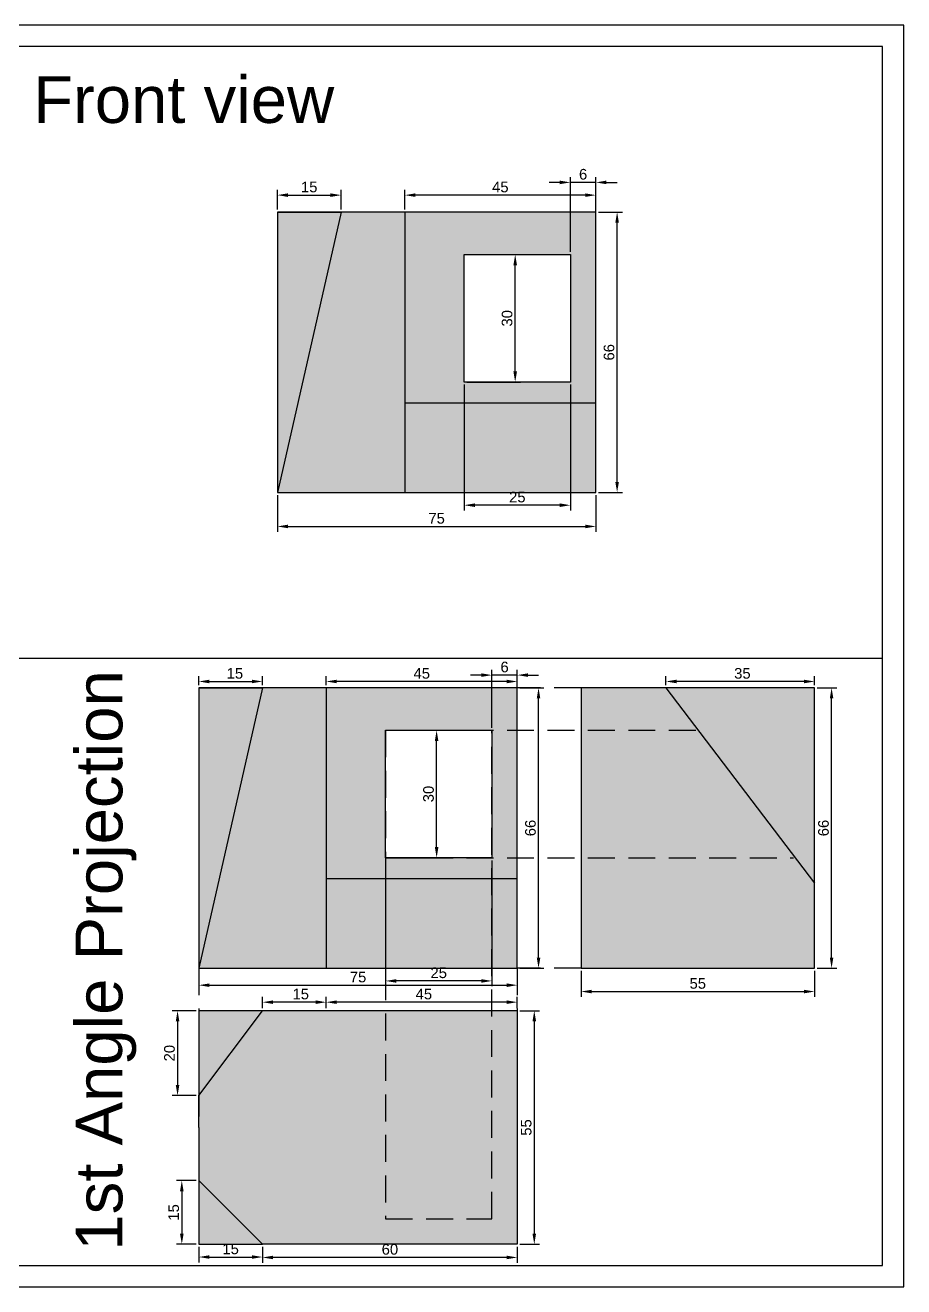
# Model space of a CAD drawing. Header units: millimetres. Extents: x 0 to 420, y 0 to 297.
# Drawn here: x 213.1 to 420, y 0 to 297 of the extents above; entities that cross this region are included whole.
import ezdxf

# ---------------------------------------------------------------- set-up
doc = ezdxf.new("R2010")
doc.units = ezdxf.units.MM
doc.linetypes.add('DASHED2', pattern=[9.525, 6.35, -3.175])
doc.styles.get("Standard").update_dxf_attribs({"font": 'arial.ttf'})
doc.dimstyles.new('ISO-25', dxfattribs={"dimtxt": 2.5, "dimasz": 2.5, "dimexe": 1.25, "dimexo": 0.625, "dimtad": 1, "dimtxsty": 'Standard', "dimcen": 2.5, "dimadec": 0, "dimazin": 0, "dimtfac": 1, "dimtmove": 0, "dimatfit": 3, "dimfxl": 1, "dimarcsym": 0})

# ---------------------------------------------------------------- blocks, each defined once
blk = doc.blocks.new('*D36')
at = {"color": 0, "lineweight": -2, "transparency": 16777216}
for p, q in [((284, 141.62), (284, 143.75)), ((329, 141.62), (329, 143.75)), ((326.5, 142.5), (286.5, 142.5))]:
    blk.add_line(p, q, dxfattribs=at)
at = {"color": 0, "transparency": 16777216}
for points in [[(286.5, 142.92), (286.5, 142.08), (284, 142.5)], [(326.5, 142.92), (326.5, 142.08), (329, 142.5)]]:
    blk.add_solid(points, dxfattribs=at)
at = {"layer": 'Defpoints', "color": 0, "transparency": 16777216}
for p in [(284, 142.5), (284, 141), (329, 141)]:
    blk.add_point(p, dxfattribs=at)
at = {"color": 0, "transparency": 16777216, "insert": (306.5, 144.4), "char_height": 2.5, "attachment_point": 5}
blk.add_mtext('45', dxfattribs=at)
blk = doc.blocks.new('*D37')
at = {"color": 0, "lineweight": -2, "transparency": 16777216}
for p, q in [((254, 74.38), (254, 69.75)), ((329, 74.38), (329, 69.75)), ((256.5, 71), (326.5, 71))]:
    blk.add_line(p, q, dxfattribs=at)
at = {"color": 0, "transparency": 16777216}
for points in [[(256.5, 71.42), (256.5, 70.58), (254, 71)], [(326.5, 71.42), (326.5, 70.58), (329, 71)]]:
    blk.add_solid(points, dxfattribs=at)
at = {"layer": 'Defpoints', "color": 0, "transparency": 16777216}
for p in [(254, 75), (329, 75), (329, 71)]:
    blk.add_point(p, dxfattribs=at)
at = {"color": 0, "transparency": 16777216, "insert": (291.5, 72.9), "char_height": 2.5, "attachment_point": 5}
blk.add_mtext('75', dxfattribs=at)
blk = doc.blocks.new('*D38')
at = {"color": 0, "lineweight": -2, "transparency": 16777216}
for p, q in [((298, 100.38), (298, 70.75)), ((323, 100.38), (323, 70.75)), ((320.5, 72), (300.5, 72))]:
    blk.add_line(p, q, dxfattribs=at)
at = {"color": 0, "transparency": 16777216}
for points in [[(300.5, 72.42), (300.5, 71.58), (298, 72)], [(320.5, 72.42), (320.5, 71.58), (323, 72)]]:
    blk.add_solid(points, dxfattribs=at)
at = {"layer": 'Defpoints', "color": 0, "transparency": 16777216}
for p in [(298, 101), (323, 101), (298, 72)]:
    blk.add_point(p, dxfattribs=at)
at = {"color": 0, "transparency": 16777216, "insert": (310.5, 73.9), "char_height": 2.5, "attachment_point": 5}
blk.add_mtext('25', dxfattribs=at)
blk = doc.blocks.new('*D39')
at = {"color": 0, "lineweight": -2, "transparency": 16777216}
for p, q in [((298.63, 131), (311.25, 131)), ((310, 103.5), (310, 128.5)), ((298.63, 101), (311.25, 101))]:
    blk.add_line(p, q, dxfattribs=at)
at = {"color": 0, "transparency": 16777216}
for points in [[(309.58, 128.5), (310.42, 128.5), (310, 131)], [(309.58, 103.5), (310.42, 103.5), (310, 101)]]:
    blk.add_solid(points, dxfattribs=at)
at = {"layer": 'Defpoints', "color": 0, "transparency": 16777216}
for p in [(298, 131), (310, 131), (298, 101)]:
    blk.add_point(p, dxfattribs=at)
at = {"color": 0, "transparency": 16777216, "insert": (308.1, 116), "char_height": 2.5, "attachment_point": 5, "rotation": 90}
blk.add_mtext('30', dxfattribs=at)
blk = doc.blocks.new('*D40')
at = {"color": 0, "lineweight": -2, "transparency": 16777216}
for p, q in [((320.5, 144), (318, 144)), ((323, 131.62), (323, 145.25)), ((329, 144), (323, 144)), ((329, 131.62), (329, 145.25)), ((331.5, 144), (334, 144))]:
    blk.add_line(p, q, dxfattribs=at)
at = {"color": 0, "transparency": 16777216}
for points in [[(320.5, 144.42), (320.5, 143.58), (323, 144)], [(331.5, 144.42), (331.5, 143.58), (329, 144)]]:
    blk.add_solid(points, dxfattribs=at)
at = {"layer": 'Defpoints', "color": 0, "transparency": 16777216}
for p in [(323, 144), (323, 131), (329, 131)]:
    blk.add_point(p, dxfattribs=at)
at = {"color": 0, "transparency": 16777216, "insert": (326, 145.9), "char_height": 2.5, "attachment_point": 5}
blk.add_mtext('6', dxfattribs=at)
blk = doc.blocks.new('*D41')
at = {"color": 0, "lineweight": -2, "transparency": 16777216}
for p, q in [((329.63, 141), (335.25, 141)), ((334, 77.5), (334, 138.5)), ((329.63, 75), (335.25, 75))]:
    blk.add_line(p, q, dxfattribs=at)
at = {"color": 0, "transparency": 16777216}
for points in [[(333.58, 138.5), (334.42, 138.5), (334, 141)], [(333.58, 77.5), (334.42, 77.5), (334, 75)]]:
    blk.add_solid(points, dxfattribs=at)
at = {"layer": 'Defpoints', "color": 0, "transparency": 16777216}
for p in [(329, 141), (334, 141), (329, 75)]:
    blk.add_point(p, dxfattribs=at)
at = {"color": 0, "transparency": 16777216, "insert": (332.1, 108), "char_height": 2.5, "attachment_point": 5, "rotation": 90}
blk.add_mtext('66', dxfattribs=at)
blk = doc.blocks.new('*D42')
at = {"color": 0, "lineweight": -2, "transparency": 16777216}
for p, q in [((254, 141.62), (254, 143.75)), ((269, 141.62), (269, 143.75)), ((256.5, 142.5), (266.5, 142.5))]:
    blk.add_line(p, q, dxfattribs=at)
at = {"color": 0, "transparency": 16777216}
for points in [[(256.5, 142.92), (256.5, 142.08), (254, 142.5)], [(266.5, 142.92), (266.5, 142.08), (269, 142.5)]]:
    blk.add_solid(points, dxfattribs=at)
at = {"layer": 'Defpoints', "color": 0, "transparency": 16777216}
for p in [(254, 141), (269, 142.5), (269, 141)]:
    blk.add_point(p, dxfattribs=at)
at = {"color": 0, "transparency": 16777216, "insert": (262.5, 144.4), "char_height": 2.5, "attachment_point": 5}
blk.add_mtext('15', dxfattribs=at)
blk = doc.blocks.new('*D46')
at = {"color": 0, "lineweight": -2, "transparency": 16777216}
for p, q in [((302.5, 253.62), (302.5, 258.25)), ((345, 257), (305, 257)), ((347.5, 253.62), (347.5, 258.25))]:
    blk.add_line(p, q, dxfattribs=at)
at = {"color": 0, "transparency": 16777216}
for points in [[(305, 257.42), (305, 256.58), (302.5, 257)], [(345, 257.42), (345, 256.58), (347.5, 257)]]:
    blk.add_solid(points, dxfattribs=at)
at = {"layer": 'Defpoints', "color": 0, "transparency": 16777216}
for p in [(302.5, 257), (302.5, 253), (347.5, 253)]:
    blk.add_point(p, dxfattribs=at)
at = {"color": 0, "transparency": 16777216, "insert": (325, 258.9), "char_height": 2.5, "attachment_point": 5}
blk.add_mtext('45', dxfattribs=at)
blk = doc.blocks.new('*D47')
at = {"color": 0, "lineweight": -2, "transparency": 16777216}
for p, q in [((272.5, 186.38), (272.5, 177.75)), ((347.5, 186.38), (347.5, 177.75)), ((275, 179), (345, 179))]:
    blk.add_line(p, q, dxfattribs=at)
at = {"color": 0, "transparency": 16777216}
for points in [[(275, 179.42), (275, 178.58), (272.5, 179)], [(345, 179.42), (345, 178.58), (347.5, 179)]]:
    blk.add_solid(points, dxfattribs=at)
at = {"layer": 'Defpoints', "color": 0, "transparency": 16777216}
for p in [(272.5, 187), (347.5, 187), (347.5, 179)]:
    blk.add_point(p, dxfattribs=at)
at = {"color": 0, "transparency": 16777216, "insert": (310, 180.9), "char_height": 2.5, "attachment_point": 5}
blk.add_mtext('75', dxfattribs=at)
blk = doc.blocks.new('*D48')
at = {"color": 0, "lineweight": -2, "transparency": 16777216}
for p, q in [((316.5, 212.38), (316.5, 182.75)), ((341.5, 212.38), (341.5, 182.75)), ((339, 184), (319, 184))]:
    blk.add_line(p, q, dxfattribs=at)
at = {"color": 0, "transparency": 16777216}
for points in [[(319, 184.42), (319, 183.58), (316.5, 184)], [(339, 184.42), (339, 183.58), (341.5, 184)]]:
    blk.add_solid(points, dxfattribs=at)
at = {"layer": 'Defpoints', "color": 0, "transparency": 16777216}
for p in [(316.5, 213), (341.5, 213), (316.5, 184)]:
    blk.add_point(p, dxfattribs=at)
at = {"color": 0, "transparency": 16777216, "insert": (329, 185.9), "char_height": 2.5, "attachment_point": 5}
blk.add_mtext('25', dxfattribs=at)
blk = doc.blocks.new('*D49')
at = {"color": 0, "lineweight": -2, "transparency": 16777216}
for p, q in [((317.13, 243), (329.75, 243)), ((328.5, 215.5), (328.5, 240.5)), ((317.13, 213), (329.75, 213))]:
    blk.add_line(p, q, dxfattribs=at)
at = {"color": 0, "transparency": 16777216}
for points in [[(328.08, 240.5), (328.92, 240.5), (328.5, 243)], [(328.08, 215.5), (328.92, 215.5), (328.5, 213)]]:
    blk.add_solid(points, dxfattribs=at)
at = {"layer": 'Defpoints', "color": 0, "transparency": 16777216}
for p in [(316.5, 243), (328.5, 243), (316.5, 213)]:
    blk.add_point(p, dxfattribs=at)
at = {"color": 0, "transparency": 16777216, "insert": (326.6, 228), "char_height": 2.5, "attachment_point": 5, "rotation": 90}
blk.add_mtext('30', dxfattribs=at)
blk = doc.blocks.new('*D43')
at = {"color": 0, "lineweight": -2, "transparency": 16777216}
for p, q in [((339, 260), (336.5, 260)), ((341.5, 243.62), (341.5, 261.25)), ((347.5, 260), (341.5, 260)), ((347.5, 243.62), (347.5, 261.25)), ((350, 260), (352.5, 260))]:
    blk.add_line(p, q, dxfattribs=at)
at = {"color": 0, "transparency": 16777216}
for points in [[(339, 260.42), (339, 259.58), (341.5, 260)], [(350, 260.42), (350, 259.58), (347.5, 260)]]:
    blk.add_solid(points, dxfattribs=at)
at = {"layer": 'Defpoints', "color": 0, "transparency": 16777216}
for p in [(341.5, 260), (341.5, 243), (347.5, 243)]:
    blk.add_point(p, dxfattribs=at)
at = {"color": 0, "transparency": 16777216, "insert": (344.5, 261.9), "char_height": 2.5, "attachment_point": 5}
blk.add_mtext('6', dxfattribs=at)
blk = doc.blocks.new('*D44')
at = {"color": 0, "lineweight": -2, "transparency": 16777216}
for p, q in [((348.13, 253), (353.75, 253)), ((352.5, 189.5), (352.5, 250.5)), ((348.13, 187), (353.75, 187))]:
    blk.add_line(p, q, dxfattribs=at)
at = {"color": 0, "transparency": 16777216}
for points in [[(352.08, 250.5), (352.92, 250.5), (352.5, 253)], [(352.08, 189.5), (352.92, 189.5), (352.5, 187)]]:
    blk.add_solid(points, dxfattribs=at)
at = {"layer": 'Defpoints', "color": 0, "transparency": 16777216}
for p in [(347.5, 253), (352.5, 253), (347.5, 187)]:
    blk.add_point(p, dxfattribs=at)
at = {"color": 0, "transparency": 16777216, "insert": (350.6, 220), "char_height": 2.5, "attachment_point": 5, "rotation": 90}
blk.add_mtext('66', dxfattribs=at)
blk = doc.blocks.new('*D45')
at = {"color": 0, "lineweight": -2, "transparency": 16777216}
for p, q in [((272.5, 253.62), (272.5, 258.25)), ((275, 257), (285, 257)), ((287.5, 253.62), (287.5, 258.25))]:
    blk.add_line(p, q, dxfattribs=at)
at = {"color": 0, "transparency": 16777216}
for points in [[(275, 257.42), (275, 256.58), (272.5, 257)], [(285, 257.42), (285, 256.58), (287.5, 257)]]:
    blk.add_solid(points, dxfattribs=at)
at = {"layer": 'Defpoints', "color": 0, "transparency": 16777216}
for p in [(287.5, 257), (272.5, 253), (287.5, 253)]:
    blk.add_point(p, dxfattribs=at)
at = {"color": 0, "transparency": 16777216, "insert": (280, 258.9), "char_height": 2.5, "attachment_point": 5}
blk.add_mtext('15', dxfattribs=at)
blk = doc.blocks.new('*D55')
at = {"color": 0, "lineweight": -2, "transparency": 16777216}
for p, q in [((284, 65.62), (284, 68.25)), ((326.5, 67), (286.5, 67)), ((329, 65.62), (329, 68.25))]:
    blk.add_line(p, q, dxfattribs=at)
at = {"color": 0, "transparency": 16777216}
for points in [[(286.5, 67.42), (286.5, 66.58), (284, 67)], [(326.5, 67.42), (326.5, 66.58), (329, 67)]]:
    blk.add_solid(points, dxfattribs=at)
at = {"layer": 'Defpoints', "color": 0, "transparency": 16777216}
for p in [(284, 67), (284, 65), (329, 65)]:
    blk.add_point(p, dxfattribs=at)
at = {"color": 0, "transparency": 16777216, "insert": (307, 68.9), "char_height": 2.5, "attachment_point": 5}
blk.add_mtext('45', dxfattribs=at)
blk = doc.blocks.new('*D56')
at = {"color": 0, "lineweight": -2, "transparency": 16777216}
for p, q in [((269, 65.62), (269, 68.25)), ((281.5, 67), (271.5, 67)), ((284, 65.62), (284, 68.25))]:
    blk.add_line(p, q, dxfattribs=at)
at = {"color": 0, "transparency": 16777216}
for points in [[(271.5, 67.42), (271.5, 66.58), (269, 67)], [(281.5, 67.42), (281.5, 66.58), (284, 67)]]:
    blk.add_solid(points, dxfattribs=at)
at = {"layer": 'Defpoints', "color": 0, "transparency": 16777216}
for p in [(269, 67), (269, 65), (284, 65)]:
    blk.add_point(p, dxfattribs=at)
at = {"color": 0, "transparency": 16777216, "insert": (278, 68.9), "char_height": 2.5, "attachment_point": 5}
blk.add_mtext('15', dxfattribs=at)
blk = doc.blocks.new('*D59')
at = {"color": 0, "lineweight": -2, "transparency": 16777216}
for p, q in [((364, 141.62), (364, 143.75)), ((399, 141.62), (399, 143.75)), ((396.5, 142.5), (366.5, 142.5))]:
    blk.add_line(p, q, dxfattribs=at)
at = {"color": 0, "transparency": 16777216}
for points in [[(366.5, 142.92), (366.5, 142.08), (364, 142.5)], [(396.5, 142.92), (396.5, 142.08), (399, 142.5)]]:
    blk.add_solid(points, dxfattribs=at)
at = {"layer": 'Defpoints', "color": 0, "transparency": 16777216}
for p in [(364, 142.5), (364, 141), (399, 141)]:
    blk.add_point(p, dxfattribs=at)
at = {"color": 0, "transparency": 16777216, "insert": (382, 144.4), "char_height": 2.5, "attachment_point": 5}
blk.add_mtext('35', dxfattribs=at)
blk = doc.blocks.new('*D61')
at = {"color": 0, "lineweight": -2, "transparency": 16777216}
for p, q in [((399.63, 141), (404.25, 141)), ((403, 77.5), (403, 138.5)), ((399.63, 75), (404.25, 75))]:
    blk.add_line(p, q, dxfattribs=at)
at = {"color": 0, "transparency": 16777216}
for points in [[(402.58, 138.5), (403.42, 138.5), (403, 141)], [(402.58, 77.5), (403.42, 77.5), (403, 75)]]:
    blk.add_solid(points, dxfattribs=at)
at = {"layer": 'Defpoints', "color": 0, "transparency": 16777216}
for p in [(399, 141), (403, 141), (399, 75)]:
    blk.add_point(p, dxfattribs=at)
at = {"color": 0, "transparency": 16777216, "insert": (401.1, 108), "char_height": 2.5, "attachment_point": 5, "rotation": 90}
blk.add_mtext('66', dxfattribs=at)
blk = doc.blocks.new('*D62')
at = {"color": 0, "lineweight": -2, "transparency": 16777216}
for p, q in [((344, 74.38), (344, 68.25)), ((399, 74.38), (399, 68.25)), ((346.5, 69.5), (396.5, 69.5))]:
    blk.add_line(p, q, dxfattribs=at)
at = {"color": 0, "transparency": 16777216}
for points in [[(346.5, 69.92), (346.5, 69.08), (344, 69.5)], [(396.5, 69.92), (396.5, 69.08), (399, 69.5)]]:
    blk.add_solid(points, dxfattribs=at)
at = {"layer": 'Defpoints', "color": 0, "transparency": 16777216}
for p in [(344, 75), (399, 75), (399, 69.5)]:
    blk.add_point(p, dxfattribs=at)
at = {"color": 0, "transparency": 16777216, "insert": (371.5, 71.4), "char_height": 2.5, "attachment_point": 5}
blk.add_mtext('55', dxfattribs=at)
blk = doc.blocks.new('*D63')
at = {"color": 0, "lineweight": -2, "transparency": 16777216}
for p, q in [((253.38, 65), (247.75, 65)), ((249, 62.5), (249, 47.5)), ((253.38, 45), (247.75, 45))]:
    blk.add_line(p, q, dxfattribs=at)
at = {"color": 0, "transparency": 16777216}
for points in [[(248.58, 62.5), (249.42, 62.5), (249, 65)], [(248.58, 47.5), (249.42, 47.5), (249, 45)]]:
    blk.add_solid(points, dxfattribs=at)
at = {"layer": 'Defpoints', "color": 0, "transparency": 16777216}
for p in [(254, 65), (249, 45), (254, 45)]:
    blk.add_point(p, dxfattribs=at)
at = {"color": 0, "transparency": 16777216, "insert": (247.1, 55), "char_height": 2.5, "attachment_point": 5, "rotation": 90}
blk.add_mtext('20', dxfattribs=at)
blk = doc.blocks.new('*D64')
at = {"color": 0, "lineweight": -2, "transparency": 16777216}
for p, q in [((253.38, 25), (248.75, 25)), ((250, 22.5), (250, 12.5)), ((253.38, 10), (248.75, 10))]:
    blk.add_line(p, q, dxfattribs=at)
at = {"color": 0, "transparency": 16777216}
for points in [[(249.58, 22.5), (250.42, 22.5), (250, 25)], [(249.58, 12.5), (250.42, 12.5), (250, 10)]]:
    blk.add_solid(points, dxfattribs=at)
at = {"layer": 'Defpoints', "color": 0, "transparency": 16777216}
for p in [(254, 25), (250, 10), (254, 10)]:
    blk.add_point(p, dxfattribs=at)
at = {"color": 0, "transparency": 16777216, "insert": (248.1, 17.5), "char_height": 2.5, "attachment_point": 5, "rotation": 90}
blk.add_mtext('15', dxfattribs=at)
blk = doc.blocks.new('*D65')
at = {"color": 0, "lineweight": -2, "transparency": 16777216}
for p, q in [((269, 9.38), (269, 5.65)), ((329, 9.38), (329, 5.65)), ((326.5, 6.9), (271.5, 6.9))]:
    blk.add_line(p, q, dxfattribs=at)
at = {"color": 0, "transparency": 16777216}
for points in [[(271.5, 7.32), (271.5, 6.48), (269, 6.9)], [(326.5, 7.32), (326.5, 6.48), (329, 6.9)]]:
    blk.add_solid(points, dxfattribs=at)
at = {"layer": 'Defpoints', "color": 0, "transparency": 16777216}
for p in [(269, 10), (329, 10), (269, 6.9)]:
    blk.add_point(p, dxfattribs=at)
at = {"color": 0, "transparency": 16777216, "insert": (299, 8.8), "char_height": 2.5, "attachment_point": 5}
blk.add_mtext('60', dxfattribs=at)
blk = doc.blocks.new('*D66')
at = {"color": 0, "lineweight": -2, "transparency": 16777216}
for p, q in [((254, 9.38), (254, 5.75)), ((269, 9.38), (269, 5.75)), ((256.5, 7), (266.5, 7))]:
    blk.add_line(p, q, dxfattribs=at)
at = {"color": 0, "transparency": 16777216}
for points in [[(256.5, 7.42), (256.5, 6.58), (254, 7)], [(266.5, 7.42), (266.5, 6.58), (269, 7)]]:
    blk.add_solid(points, dxfattribs=at)
at = {"layer": 'Defpoints', "color": 0, "transparency": 16777216}
for p in [(254, 10), (269, 10), (269, 7)]:
    blk.add_point(p, dxfattribs=at)
at = {"color": 0, "transparency": 16777216, "insert": (261.5, 8.9), "char_height": 2.5, "attachment_point": 5}
blk.add_mtext('15', dxfattribs=at)
blk = doc.blocks.new('*D67')
at = {"color": 0, "lineweight": -2, "transparency": 16777216}
for p, q in [((329.63, 65), (334.25, 65)), ((333, 62.5), (333, 12.5)), ((329.63, 10), (334.25, 10))]:
    blk.add_line(p, q, dxfattribs=at)
at = {"color": 0, "transparency": 16777216}
for points in [[(332.58, 62.5), (333.42, 62.5), (333, 65)], [(332.58, 12.5), (333.42, 12.5), (333, 10)]]:
    blk.add_solid(points, dxfattribs=at)
at = {"layer": 'Defpoints', "color": 0, "transparency": 16777216}
for p in [(329, 65), (329, 10), (333, 10)]:
    blk.add_point(p, dxfattribs=at)
at = {"color": 0, "transparency": 16777216, "insert": (331.1, 37.5), "char_height": 2.5, "attachment_point": 5, "rotation": 90}
blk.add_mtext('55', dxfattribs=at)

msp = doc.modelspace()

# ---------------------------------------------------------------- hatches: boundary and pattern name
h = msp.add_hatch(color=32)
h.dxf.hatch_style = 1
h.paths.add_polyline_path([(302.5, 253), (287.5, 253), (272.5, 187), (302.5, 187)])
h.paths.add_polyline_path([(347.5, 208), (302.5, 208), (302.5, 187), (347.5, 187)])
at = {"true_color": 0x4d2600}
h = msp.add_hatch(color=38, dxfattribs=at)
h.dxf.hatch_style = 1
h.paths.add_polyline_path([(287.5, 253), (272.5, 253), (272.5, 187)])
at = {"true_color": 0x9e4f00}
h = msp.add_hatch(color=34, dxfattribs=at)
h.dxf.hatch_style = 1
h.paths.add_polyline_path([(302.5, 208), (347.5, 208), (347.5, 253), (341.5, 253), (302.5, 253)])
h.paths.add_polyline_path([(316.5, 243), (341.5, 243), (341.5, 213), (316.5, 213)], flags=16)
at = {"true_color": 0x4d2600}
h = msp.add_hatch(color=38, dxfattribs=at)
h.dxf.hatch_style = 1
h.paths.add_polyline_path([(269, 141), (254, 141), (254, 75)])
h = msp.add_hatch(color=32)
h.dxf.hatch_style = 1
h.paths.add_polyline_path([(284, 141), (269, 141), (254, 75), (284, 75)])
h.paths.add_polyline_path([(329, 96), (284, 96), (284, 75), (329, 75)])
at = {"true_color": 0x9e4f00}
h = msp.add_hatch(color=34, dxfattribs=at)
h.dxf.hatch_style = 1
h.paths.add_polyline_path([(284, 96), (329, 96), (329, 141), (323, 141), (284, 141)])
h.paths.add_polyline_path([(298, 131), (323, 131), (323, 101), (298, 101)], flags=16)
h = msp.add_hatch(color=32)
h.dxf.hatch_style = 1
h.paths.add_polyline_path([(364, 141), (344, 141), (344, 75), (399, 75), (399, 95)])
at = {"true_color": 0x4d2600}
h = msp.add_hatch(color=38, dxfattribs=at)
h.dxf.hatch_style = 1
h.paths.add_polyline_path([(399, 95), (399, 141), (364, 141)])
h = msp.add_hatch(color=32)
h.dxf.hatch_style = 1
h.paths.add_polyline_path([(254, 45), (254, 37.5), (254, 25), (269, 10), (329, 10), (329, 65), (284, 65), (269, 65)])
h = msp.add_hatch(color=38, dxfattribs=at)
h.dxf.hatch_style = 1
h.paths.add_polyline_path([(269, 65), (254, 65), (254, 45)])
h.paths.add_polyline_path([(254, 25), (254, 10), (269, 10)])

# ---------------------------------------------------------------- linework, layer by layer
at = {"color": 34}
for p, q in [((347.5, 253), (272.5, 253)), ((272.5, 253), (272.5, 187)), ((272.5, 253), (287.5, 253)), ((287.5, 253), (272.5, 187)), ((347.5, 253), (302.5, 253)), ((302.5, 253), (302.5, 187)), ((347.5, 253), (341.5, 253)), ((347.5, 187), (347.5, 253)), ((316.5, 213), (316.5, 243)), ((316.5, 243), (341.5, 243)), ((341.5, 243), (341.5, 213)), ((341.5, 213), (316.5, 213)), ((347.5, 208), (302.5, 208)), ((272.5, 187), (347.5, 187)), ((329, 141), (254, 141)), ((254, 141), (254, 75)), ((254, 141), (269, 141)), ((269, 141), (254, 75)), ((329, 141), (284, 141)), ((284, 141), (284, 75)), ((329, 141), (323, 141)), ((329, 75), (329, 141)), ((298, 101), (298, 131)), ((298, 131), (323, 131)), ((323, 131), (323, 101)), ((323, 101), (298, 101)), ((329, 96), (284, 96)), ((254, 75), (329, 75))]:
    msp.add_line(p, q, dxfattribs=at)
msp.add_line((5, 148), (415, 148))
at = {"color": 18, "linetype": 'DASHED2', "true_color": 0x000000}
for p, q in [((344, 141), (329, 141)), ((298, 131), (298, 16)), ((298, 131), (371.5, 131)), ((323, 16), (323, 131)), ((298, 101), (394, 101)), ((254, 75), (254, 10)), ((329, 75), (329, 10.5)), ((344, 75), (329, 75)), ((298, 16), (323, 16))]:
    msp.add_line(p, q, dxfattribs=at)
at = {"color": 32}
for p, q in [((399, 141), (344, 141)), ((344, 141), (344, 75)), ((399, 141), (364, 141)), ((364, 141), (399, 95)), ((399, 75), (399, 141)), ((344, 75), (399, 75)), ((254, 45), (269, 65)), ((269, 65), (254, 65)), ((254, 65), (254, 45)), ((284, 65), (269, 65)), ((329, 65), (284, 65)), ((329, 65), (329, 10)), ((254, 37.5), (254, 45)), ((254, 37.5), (254, 25)), ((254, 25), (269, 10)), ((254, 25), (254, 10)), ((254, 10), (269, 10)), ((329, 10), (269, 10))]:
    msp.add_line(p, q, dxfattribs=at)
for points in [[(0, 0), (420, 0), (420, 297), (0, 297)], [(5, 5), (415, 5), (415, 292), (5, 292)]]:
    msp.add_lwpolyline(points, close=True)

# ---------------------------------------------------------------- texts
msp.add_text('Front view', height=11).set_placement((215, 274))
msp.add_text('1st Angle Projection', height=11, rotation=90).set_placement((236, 8.5))

# ---------------------------------------------------------------- dimensions: what is measured, and where the dimension line sits
for base, p1, p2, picture, middle in [((341.5, 260), (347.5, 243), (341.5, 243), '*D43', (344.5, 261.901)), ((287.5, 257), (272.5, 253), (287.5, 253), '*D45', (280, 258.901)), ((302.5, 257), (347.5, 253), (302.5, 253), '*D46', (325, 258.896)), ((316.5, 184), (341.5, 213), (316.5, 213), '*D48', (329, 185.901)), ((347.5, 179), (272.5, 187), (347.5, 187), '*D47', (310, 180.896)), ((298, 72), (323, 101), (298, 101), '*D38', (310.5, 73.901)), ((399, 69.5), (344, 75), (399, 75), '*D62', (371.5, 71.396))]:
    dim = msp.add_linear_dim(base=base, p1=p1, p2=p2, dimstyle='ISO-25')
    dim.commit()
    dim.dimension.update_dxf_attribs({"geometry": picture, "text_midpoint": middle})
for base, p1, p2, picture, middle in [((352.5, 253), (347.5, 187), (347.5, 253), '*D44', (350.599, 220)), ((328.5, 243), (316.5, 213), (316.5, 243), '*D49', (326.598, 228)), ((334, 141), (329, 75), (329, 141), '*D41', (332.099, 108)), ((403, 141), (399, 75), (399, 141), '*D61', (401.099, 108)), ((310, 131), (298, 101), (298, 131), '*D39', (308.098, 116)), ((249, 45), (254, 65), (254, 45), '*D63', (247.099, 55)), ((333, 10), (329, 65), (329, 10), '*D67', (331.104, 37.5)), ((250, 10), (254, 25), (254, 10), '*D64', (248.099, 17.5))]:
    dim = msp.add_linear_dim(base=base, p1=p1, p2=p2, angle=90, dimstyle='ISO-25')
    dim.commit()
    dim.dimension.update_dxf_attribs({"geometry": picture, "text_midpoint": middle})
for base, p1, p2, picture, middle in [((269, 142.5), (254, 141), (269, 141), '*D42', (262.5, 142.5)), ((284, 142.5), (329, 141), (284, 141), '*D36', (306.5, 142.5)), ((323, 144), (329, 131), (323, 131), '*D40', (326, 144)), ((364, 142.5), (399, 141), (364, 141), '*D59', (382, 142.5)), ((329, 71), (254, 75), (329, 75), '*D37', (291.5, 71)), ((269, 67), (284, 65), (269, 65), '*D56', (278, 67)), ((284, 67), (329, 65), (284, 65), '*D55', (307, 67)), ((269, 7), (254, 10), (269, 10), '*D66', (261.5, 7)), ((269, 6.901), (329, 10), (269, 10), '*D65', (299, 6.901))]:
    dim = msp.add_linear_dim(base=base, p1=p1, p2=p2, dimstyle='ISO-25')
    dim.commit()
    dim.dimension.update_dxf_attribs({"geometry": picture, "text_midpoint": middle, "dimtype": 160})

doc.saveas('drawing.dxf')
